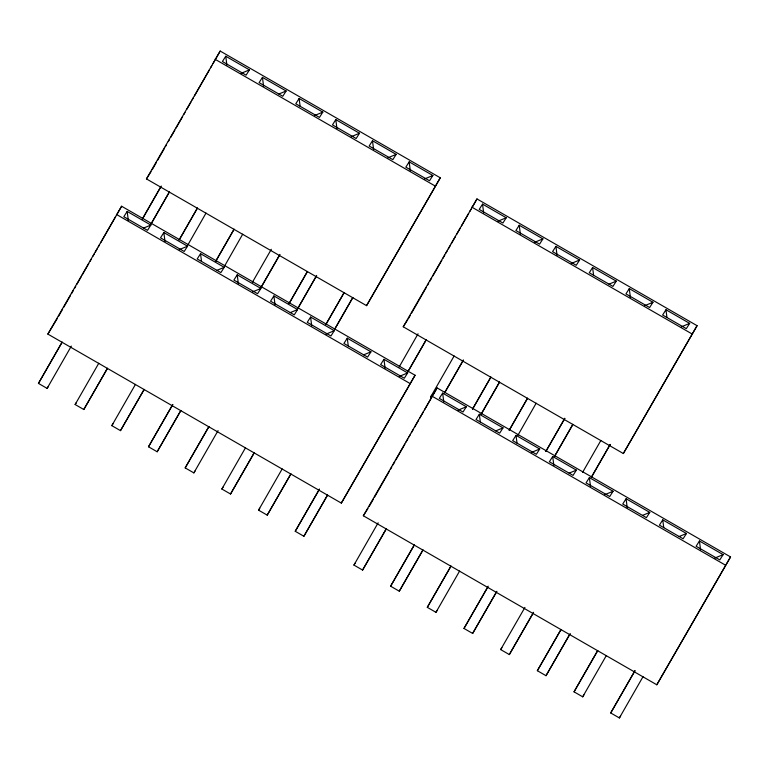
<?xml version="1.0" encoding="UTF-8"?>
<svg xmlns="http://www.w3.org/2000/svg" width="769" height="769" viewBox="0 0 769 769"><rect width="100%" height="100%" fill="white"/><g stroke="black" fill="none" stroke-linecap="round" stroke-linejoin="round"><path stroke-width="1.15" d="M47.861 334.092L121.598 206.236L415.068 375.243L341.33 503.099L47.861 334.092L57.223 318.645M58.415 316.559L62.587 309.273M63.779 307.196L70.335 295.748M71.527 293.662L73.315 290.538M74.506 288.462L75.698 286.376M76.89 284.299L81.062 277.013M82.254 274.927L88.81 263.479M90.002 261.402L91.194 259.316M92.982 256.192L94.174 254.116M95.366 252.03L97.154 248.916M98.355 246.83L99.547 244.744M100.739 242.668L115.638 216.647M116.83 214.57L121.598 206.236M146.446 178.908L220.184 51.052L440.281 177.802L366.553 305.658L146.446 178.908L151.06 171.641M152.233 169.699L156.405 162.413M157.597 160.327L164.153 148.878M165.345 146.802L166.537 144.716M168.324 141.592L169.516 139.516M170.708 137.43L174.88 130.144M176.072 128.067L182.628 116.619M183.82 114.533L185.012 112.457M186.8 109.333L190.972 102.046M192.163 99.96L193.355 97.884M194.547 95.798L209.456 69.787M210.648 67.701L211.84 65.615M213.032 63.539L214.82 60.415M216.012 58.338L220.184 51.052M48.341 386.461L47.111 388.393L38.45 383.404L62.078 342.138M62.126 342.272L38.45 383.404M142.352 218.925L160.663 186.944M142.4 219.059L161.298 186.05M47.111 388.393L71.334 346.098M151.022 223.914L169.334 191.942M151.06 224.048L169.372 192.067M107.477 368.389L83.802 409.512L75.131 404.523L98.768 363.266M179.033 240.053L197.354 208.072M179.667 239.149L197.393 208.207M83.802 409.512L107.429 368.255M187.742 245.176L206.015 213.061M144.159 389.518L120.483 430.64L111.822 425.651L135.45 384.394M215.724 261.172L234.036 229.2M215.762 261.306L234.074 229.335M120.483 430.64L144.111 389.383M224.433 266.295L242.696 234.189M180.84 410.636L157.164 451.768L148.504 446.779L172.727 404.484M172.765 404.619L148.504 446.779M252.405 282.3L271.313 249.291M157.164 451.768L180.802 410.511M261.066 287.289L279.387 255.318M261.114 287.423L280.022 254.414M195.076 470.964L193.855 472.897L185.185 467.898L208.812 426.641M208.86 426.776L185.185 467.898M289.086 303.428L307.398 271.447M289.134 303.563L307.446 271.582M193.855 472.897L218.069 430.602M297.757 308.417L316.655 275.408M297.795 308.552L316.107 276.571M254.212 452.893L230.537 494.015L221.866 489.026L245.503 447.769M325.768 324.556L344.089 292.576M326.412 323.653L344.127 292.71M230.537 494.015L254.164 452.758M334.438 329.545L352.75 297.565M334.486 329.68L352.798 297.699M366.553 305.658L440.281 177.802M290.893 474.021L267.218 515.143L258.557 510.155L282.185 468.898M267.218 515.143L290.845 473.887M403.235 326.787L476.972 198.931L697.07 325.681L623.342 453.537L403.235 326.787L407.849 319.529M408.426 318.616L410.213 315.492M411.405 313.416L426.305 287.395M427.497 285.309L428.689 283.232M429.881 281.146L431.669 278.022M432.86 275.946L441.8 260.335M442.992 258.249L444.78 255.125M445.972 253.049L447.164 250.963M448.356 248.887L450.144 245.763M451.336 243.677L455.508 236.4M456.699 234.314L460.285 228.066M461.477 225.99L468.629 213.503M469.821 211.417L471.013 209.331M472.204 207.255L476.972 198.931M327.575 495.14L303.899 536.272L295.238 531.283L319.462 488.988M318.914 490.151L295.238 531.283M399.188 366.938L418.048 333.794M303.899 536.272L327.536 495.005M407.81 371.792L426.122 339.821M407.849 371.927L426.161 339.956M341.33 503.099L415.068 375.243M454.133 355.951L430.505 397.217L431.736 395.285M363.343 515.778L437.08 387.922L730.55 556.929L656.813 684.785L363.343 515.778L367.957 508.52M369.13 506.569L373.301 499.283M374.493 497.207L389.393 471.186M390.585 469.1L391.777 467.023M392.969 464.937L394.757 461.813M395.948 459.737L404.888 444.126M406.08 442.04L407.868 438.916M409.06 436.84L410.252 434.754M411.444 432.678L413.232 429.554M414.424 427.468L418.605 420.182M419.797 418.105L423.373 411.857M424.565 409.781L431.717 397.285M432.909 395.208L437.08 387.922M444.492 392.921L463.39 359.911M445.126 392.027L462.851 361.074M386.269 528.947L362.593 570.069L353.932 565.08L378.156 522.785M362.593 570.069L386.23 528.812M472.512 409.06L490.824 377.079M472.551 409.195L490.862 377.214M481.173 414.049L499.485 382.068M481.221 414.183L499.533 382.203M422.96 550.066L399.284 591.198L390.614 586.209L414.251 544.942M414.289 545.077L390.614 586.209M399.284 591.198L422.912 549.941M509.193 430.179L527.505 398.207M509.232 430.313L527.553 398.342M517.902 435.302L536.166 403.196M437.196 610.394L435.965 612.326L427.304 607.337L450.932 566.071M450.97 566.205L427.304 607.337M435.965 612.326L459.593 571.059M545.875 451.307L564.782 418.298M545.923 451.441L564.821 418.432M554.545 456.296L572.857 424.325M554.584 456.43L572.895 424.459M496.918 591.294L472.647 633.445L463.986 628.456L488.209 586.17M487.661 587.333L463.986 628.456M472.647 633.445L496.284 592.188M582.556 472.435L600.877 440.454M591.226 477.424L610.134 444.415M591.861 476.53L610.173 444.549M533.004 613.451L509.338 654.573L500.667 649.584L524.929 607.423M623.342 453.537L697.07 325.681M509.338 654.573L533.551 612.278M570.281 633.541L546.019 675.701L537.348 670.712L560.986 629.446M561.024 629.58L537.348 670.712M546.019 675.701L569.646 634.444M583.931 694.897L582.7 696.829L574.039 691.831L597.667 650.574M597.705 650.709L574.039 691.831M582.7 696.829L606.328 655.563M620.612 716.026L619.381 717.948L610.721 712.959L634.944 670.674M634.983 670.799L610.721 712.959M619.381 717.948L643.019 676.691M656.813 684.785L730.55 556.929M127.173 211.427L123.828 216.704L147.513 230.344L150.859 225.067L127.173 211.427L128.298 220.328M225.759 56.243L222.414 61.51L246.099 75.151L249.444 69.883L225.759 56.243L226.884 65.134M163.864 232.555L160.51 237.832L184.195 251.473L187.549 246.195L163.864 232.555L164.989 241.447M262.45 77.361L259.095 82.639L282.781 96.279L286.135 91.002L262.45 77.361L263.575 86.263M75.131 404.523L76.362 402.6M200.546 253.683L197.191 258.951L220.876 272.591L224.231 267.324L200.546 253.683L201.526 261.46M299.131 98.49L295.777 103.767L319.462 117.407L322.817 112.13L299.131 98.49L300.112 106.276M111.822 425.651L113.043 423.719M237.227 274.812L233.882 280.079L257.567 293.72L260.912 288.452L237.227 274.812L238.352 283.703M335.813 119.618L332.468 124.886L356.153 138.526L359.498 133.258L335.813 119.618L336.937 128.51M273.908 295.93L270.563 301.208L294.248 314.848L297.593 309.571L273.908 295.93L275.042 304.832M372.494 140.737L369.149 146.014L392.834 159.654L396.179 154.377L372.494 140.737L373.619 149.638M310.599 317.059L307.244 322.336L330.93 335.976L334.284 330.699L310.599 317.059L311.724 325.95M409.185 161.865L405.83 167.142L429.515 180.782L432.87 175.505L409.185 161.865L410.31 170.766M221.866 489.026L223.097 487.094M347.28 338.187L343.926 343.455L367.611 357.095L370.966 351.827L347.28 338.187L348.261 345.963M258.557 510.155L259.778 508.222M383.962 359.306L380.617 364.583L404.302 378.223L407.647 372.946L383.962 359.306L385.086 368.207M482.548 204.121L479.202 209.389L502.888 223.029L506.233 217.762L482.548 204.121L483.672 213.013M519.229 225.24L515.884 230.517L539.569 244.157L542.924 238.88L519.229 225.24L520.363 234.141M442.656 393.113L439.31 398.38L462.996 412.021L466.341 406.753L442.656 393.113L443.78 402.004M555.92 246.368L552.565 251.646L576.25 265.286L579.605 260.009L555.92 246.368L557.044 255.26M353.932 565.08L355.153 563.148M479.347 414.241L475.992 419.509L499.677 433.149L503.032 427.881L479.347 414.241L480.327 422.018M592.601 267.497L589.256 272.774L612.941 286.414L616.286 281.137L592.601 267.497L593.591 275.283M516.028 435.36L512.673 440.637L536.358 454.277L539.713 449L516.028 435.36L517.008 443.146M629.282 288.625L625.937 293.893L649.622 307.533L652.968 302.265L629.282 288.625L630.407 297.516M552.709 456.488L549.364 461.765L573.049 475.405L576.394 470.128L552.709 456.488L553.834 465.38M665.973 309.744L662.618 315.021L686.304 328.661L689.658 323.384L665.973 309.744L666.954 317.53M589.39 477.616L586.045 482.884L609.73 496.524L613.076 491.256L589.39 477.616L590.515 486.508M500.667 649.584L501.897 647.652M626.081 498.745L622.727 504.012L646.412 517.652L649.767 512.385L626.081 498.745L627.206 507.636M662.763 519.863L659.408 525.14L683.093 538.781L686.448 533.503L662.763 519.863L663.743 527.649M699.444 540.991L696.099 546.269L719.784 559.909L723.129 554.632L699.444 540.991L700.569 549.883M241.12 73.334L249.444 69.883M278.849 94.02L286.135 91.002M314.492 115.581L322.817 112.13M351.173 136.709L359.498 133.258M143.572 228.085L150.859 225.067M387.855 157.828L396.179 154.377M179.215 249.646L187.549 246.195M424.536 178.956L432.87 175.505M216.945 270.342L224.231 267.324M252.588 291.903L260.912 288.452M497.908 221.212L506.233 217.762M290.307 312.589L297.593 309.571M534.59 242.331L542.924 238.88M325.95 334.15L334.284 330.699M571.271 263.459L579.605 260.009M363.679 354.845L370.966 351.827M609 284.155L616.286 281.137M399.322 376.397L407.647 372.946M644.643 305.716L652.968 302.265M458.016 410.204L466.341 406.753M681.324 326.835L689.658 323.384M495.745 430.9L503.032 427.881M531.389 452.451L539.713 449M569.108 473.146L576.394 470.128M604.751 494.707L613.076 491.256M642.48 515.403L649.767 512.385M679.162 536.522L686.448 533.503M714.805 558.083L723.129 554.632M214.993 59.213L435.1 185.973M471.782 207.101L691.889 333.852M116.407 214.407L409.877 383.414M431.89 396.093L725.359 565.1"/></g></svg>
